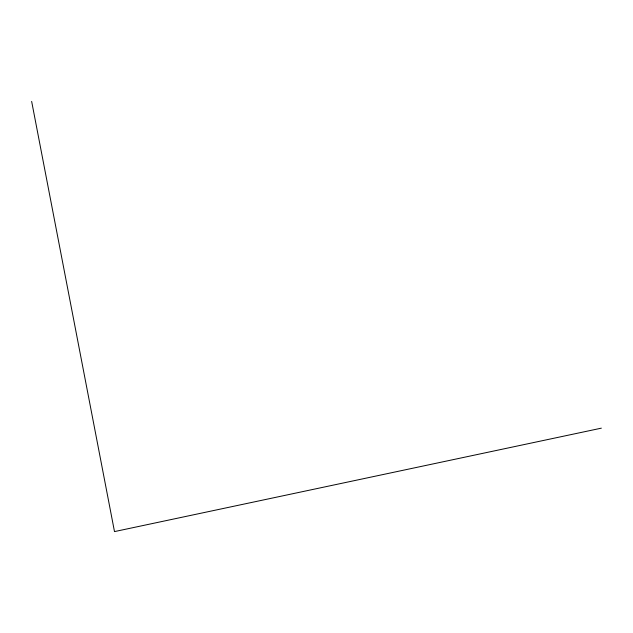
<?xml version="1.0" encoding="UTF-8"?>
<svg xmlns="http://www.w3.org/2000/svg" width="633" height="633" viewBox="0 0 633 633"><rect width="100%" height="100%" fill="white"/><g stroke="black" fill="none" stroke-linecap="round" stroke-linejoin="round"><path stroke-width="0.95" d="M601.35 428.161L114.494 531.593L31.65 101.407"/></g></svg>
